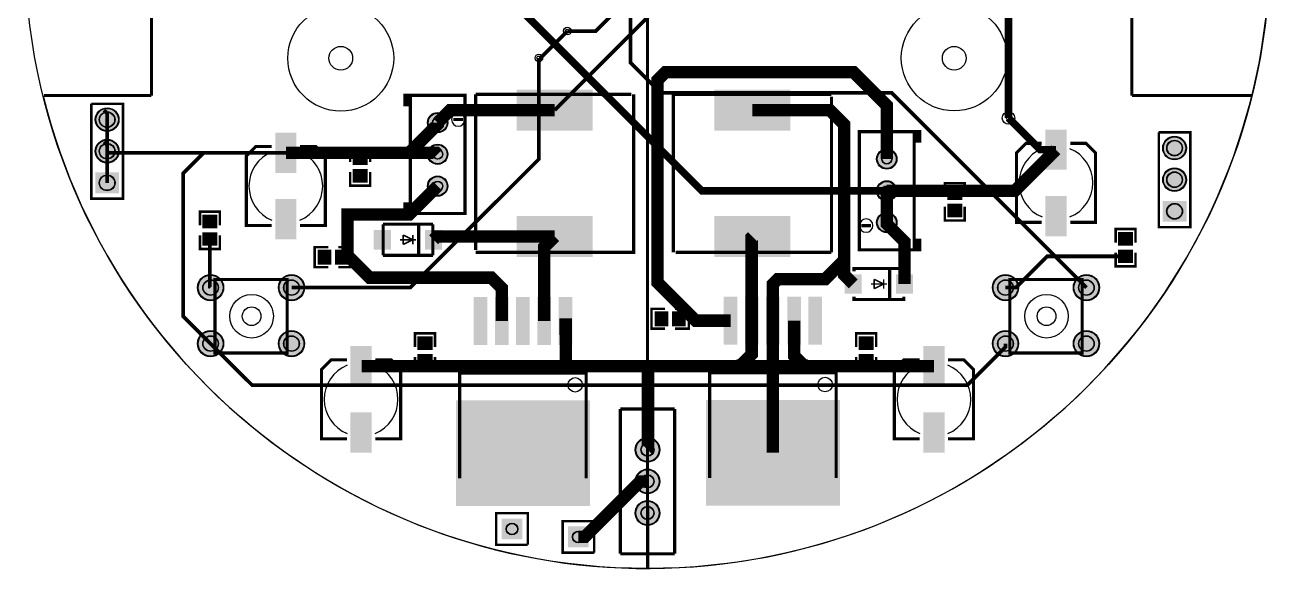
# Model space of a CAD drawing. Header units: millimetres. Extents: x 0 to 100, y 0 to 100.
# Drawn here: x 0 to 100, y -0.1 to 43.7 of the extents above; entities that cross this region are included whole.
import ezdxf

# ---------------------------------------------------------------- set-up
doc = ezdxf.new("R2010")
doc.units = ezdxf.units.MM
for name, color, linetype, true_color in [('BoardOutLine', 7, 'Continuous', 0xff00ff), ('BottomLayer', 7, 'Continuous', 0x0000ff), ('BottomSolderMaskLayer', 7, 'Continuous', 0xaa00ff), ('Document', 7, 'Continuous', 0xffffff), ('Hole', 7, 'Continuous', 0x222222), ('Multi-Layer', 7, 'Continuous', 0xc0c0c0), ('TopLayer', 7, 'Continuous', 0xff0000), ('TopPasteMaskLayer', 7, 'Continuous', 0x808080), ('TopSilkLayer', 7, 'Continuous', 0xffcc00), ('TopSolderMaskLayer', 7, 'Continuous', 0x800080)]:
    doc.layers.add(name, color=color, linetype=linetype, true_color=true_color)

msp = doc.modelspace()

# ---------------------------------------------------------------- hatches: boundary and pattern name
at = {"layer": 'BottomSolderMaskLayer'}
for points in [[(5.653201799999929, 36.0680000000001, 1), (7.554798199999928, 36.0680000000001, 1)], [(32.334200000000045, 35.824160000000006, 1), (33.95980000000005, 35.824160000000006, 1)], [(5.653201799999929, 33.52800000000002, 1), (7.554798199999928, 33.52800000000002, 1)], [(32.334200000000045, 33.28416000000004, 1), (33.95980000000005, 33.28416000000004, 1)], [(91.37820180000007, 33.78200000000004, 1), (93.27979820000006, 33.78200000000004, 1)], [(68.40220000000004, 32.902906000000144, 1), (70.02780000000003, 32.902906000000144, 1)], [(91.37820180000007, 31.242000000000075, 1), (93.27979820000006, 31.242000000000075, 1)], [(5.64593739999998, 30.156155555555642), (5.64593739999998, 31.81984444444447), (7.5620625999998765, 31.81984444444447), (7.5620625999998765, 30.156155555555642)], [(32.334200000000045, 30.724094000000036, 1), (33.95980000000005, 30.724094000000036, 1)], [(68.40220000000004, 30.342840000000024, 1), (70.02780000000003, 30.342840000000024, 1)], [(91.37093739999989, 27.870155555555584), (91.37093739999989, 29.533844444444412), (93.28706260000024, 29.533844444444412), (93.28706260000024, 27.870155555555584)], [(68.40220000000004, 27.80284000000006, 1), (70.02780000000003, 27.80284000000006, 1)], [(13.860271999999995, 22.569932000000108, 1), (15.961867999999996, 22.569932000000108, 1)], [(20.360131999999894, 22.569932000000108, 1), (22.461727999999894, 22.569932000000108, 1)], [(77.6991079999999, 22.569932000000108, 1), (79.8007039999999, 22.569932000000108, 1)], [(84.19896800000002, 22.569932000000108, 1), (86.30056400000002, 22.569932000000108, 1)], [(13.860271999999995, 18.070067999999992, 1), (15.961867999999996, 18.070067999999992, 1)], [(20.360131999999894, 18.070067999999992, 1), (22.461727999999894, 18.070067999999992, 1)], [(77.6991079999999, 18.070067999999992, 1), (79.8007039999999, 18.070067999999992, 1)], [(84.19896800000002, 18.070067999999992, 1), (86.30056400000002, 18.070067999999992, 1)], [(49.00955399999995, 9.539986000000113, 1), (50.99075399999995, 9.539986000000113, 1)], [(49.00955399999995, 6.999986000000149, 1), (50.99075399999995, 6.999986000000149, 1)], [(49.00955399999995, 4.459986000000072, 1), (50.99075399999995, 4.459986000000072, 1)], [(39.954200000000014, 4.0131999999999834), (39.954200000000014, 2.336800000000153), (38.27779999999996, 2.336800000000153), (38.27779999999996, 4.0131999999999834)], [(45.288200000000074, 3.3781999999999925), (45.288200000000074, 1.701800000000162), (43.61180000000002, 1.701800000000162), (43.61180000000002, 3.3781999999999925)]]:
    msp.add_hatch(color=256, dxfattribs=at).paths.add_polyline_path(points)
at = {"layer": 'Multi-Layer'}
for points in [[(5.704001799999928, 36.0680000000001, 1), (7.503998199999928, 36.0680000000001, 1)], [(32.38500000000005, 35.824160000000006, 1), (33.90900000000005, 35.824160000000006, 1)], [(5.704001799999928, 33.52800000000002, 1), (7.503998199999928, 33.52800000000002, 1)], [(32.38500000000005, 33.28416000000004, 1), (33.90900000000005, 33.28416000000004, 1)], [(91.42900180000007, 33.78200000000004, 1), (93.22899820000006, 33.78200000000004, 1)], [(68.45300000000003, 32.902906000000144, 1), (69.97700000000003, 32.902906000000144, 1)], [(91.42900180000007, 31.242000000000075, 1), (93.22899820000006, 31.242000000000075, 1)], [(5.704001800000128, 30.200600000000122), (5.704001800000128, 31.77539999999999), (7.503998199999955, 31.77539999999999), (7.503998199999955, 30.200600000000122)], [(32.38500000000005, 30.724094000000036, 1), (33.90900000000005, 30.724094000000036, 1)], [(68.45300000000003, 30.342840000000024, 1), (69.97700000000003, 30.342840000000024, 1)], [(91.42900179999981, 27.914600000000064), (91.42900179999981, 29.489400000000046), (93.22899820000009, 29.489400000000046), (93.22899820000009, 27.914600000000064)], [(68.45300000000003, 27.80284000000006, 1), (69.97700000000003, 27.80284000000006, 1)], [(13.911071999999995, 22.569932000000108, 1), (15.911067999999995, 22.569932000000108, 1)], [(20.410931999999892, 22.569932000000108, 1), (22.410927999999895, 22.569932000000108, 1)], [(77.74990799999989, 22.569932000000108, 1), (79.7499039999999, 22.569932000000108, 1)], [(84.24976800000002, 22.569932000000108, 1), (86.24976400000003, 22.569932000000108, 1)], [(13.911071999999995, 18.070067999999992, 1), (15.911067999999995, 18.070067999999992, 1)], [(20.410931999999892, 18.070067999999992, 1), (22.410927999999895, 18.070067999999992, 1)], [(77.74990799999989, 18.070067999999992, 1), (79.7499039999999, 18.070067999999992, 1)], [(84.24976800000002, 18.070067999999992, 1), (86.24976400000003, 18.070067999999992, 1)], [(49.060353999999954, 9.539986000000113, 1), (50.93995399999995, 9.539986000000113, 1)], [(49.060353999999954, 6.999986000000149, 1), (50.93995399999995, 6.999986000000149, 1)], [(49.060353999999954, 4.459986000000072, 1), (50.93995399999995, 4.459986000000072, 1)], [(39.90340000000003, 3.9624000000000024), (39.90340000000003, 2.3876000000000204), (38.32859999999994, 2.3876000000000204), (38.32859999999994, 3.9624000000000024)], [(45.23740000000009, 3.3274000000000115), (45.23740000000009, 1.7526000000000295), (43.66259999999977, 1.7526000000000295), (43.66259999999977, 3.3274000000000115)]]:
    msp.add_hatch(color=256, dxfattribs=at).paths.add_polyline_path(points)
at = {"layer": 'TopLayer'}
for points in [[(45.544993999999974, 35.230003200000056), (39.545005999999944, 35.230003200000056), (39.545005999999944, 38.429996800000026), (45.544993999999974, 38.429996800000026)], [(55.420005999999944, 38.429996800000026), (61.419993999999974, 38.429996800000026), (61.419993999999974, 35.230003200000056), (55.420005999999944, 35.230003200000056)], [(81.97850000000005, 32.131000000000085), (81.97850000000005, 35.17900000000009), (83.6294999999999, 35.17900000000009), (83.6294999999999, 32.131000000000085)], [(20.129499999999894, 31.877000000000066), (20.129499999999894, 34.92500000000007), (21.78049999999996, 34.92500000000007), (21.78049999999996, 31.877000000000066)], [(27.473986199999786, 33.45809919999999), (27.473986199999786, 32.4581012000001), (26.37398840000003, 32.4581012000001), (26.37398840000003, 33.45809919999999)], [(27.473986199999786, 32.058102000000076), (27.473986199999786, 31.058103999999958), (26.37398840000003, 31.058103999999958), (26.37398840000003, 32.058102000000076)], [(75.22598619999997, 30.66409920000001), (75.22598619999997, 29.66410120000012), (74.12598839999998, 29.66410120000012), (74.12598839999998, 30.66409920000001)], [(20.129499999999894, 26.543000000000006), (20.129499999999894, 29.591000000000008), (21.78049999999996, 29.591000000000008), (21.78049999999996, 26.543000000000006)], [(75.22598619999997, 29.264102000000094), (75.22598619999997, 28.264103999999975), (74.12598839999998, 28.264103999999975), (74.12598839999998, 29.264102000000094)], [(81.97850000000005, 26.797000000000025), (81.97850000000005, 29.845000000000027), (83.6294999999999, 29.845000000000027), (83.6294999999999, 26.797000000000025)], [(15.408986199999958, 28.378099200000065), (15.408986199999958, 27.37810120000006), (14.308988399999976, 27.37810120000006), (14.308988399999976, 28.378099200000065)], [(45.544993999999974, 25.070003200000087), (39.545005999999944, 25.070003200000087), (39.545005999999944, 28.269996800000058), (45.544993999999974, 28.269996800000058)], [(55.420005999999944, 28.269996800000058), (61.419993999999974, 28.269996800000058), (61.419993999999974, 25.070003200000087), (55.420005999999944, 25.070003200000087)], [(28.066999999999894, 27.15133000000003), (29.336999999999875, 27.15133000000003), (29.336999999999875, 25.680670000000077), (28.066999999999894, 25.680670000000077)], [(32.18179999999995, 27.15133000000003), (33.451799999999935, 27.15133000000003), (33.451799999999935, 25.680670000000077), (32.18179999999995, 25.680670000000077)], [(15.408986199999958, 26.97810200000015), (15.408986199999958, 25.97810400000003), (14.308988399999976, 25.97810400000003), (14.308988399999976, 26.97810200000015)], [(88.94198619999986, 26.981099200000017), (88.94198619999986, 25.981101200000012), (87.8419884000001, 25.981101200000012), (87.8419884000001, 26.981099200000017)], [(23.56490079999992, 25.56898620000004), (24.564898799999924, 25.56898620000004), (24.564898799999924, 24.468988400000057), (23.56490079999992, 24.468988400000057)], [(24.964898000000062, 25.56898620000004), (25.964896000000067, 25.56898620000004), (25.964896000000067, 24.468988400000057), (24.964898000000062, 24.468988400000057)], [(88.94198619999986, 25.5811020000001), (88.94198619999986, 24.581103999999982), (87.8419884000001, 24.581103999999982), (87.8419884000001, 25.5811020000001)], [(65.8875999999999, 23.59532999999999), (67.15759999999989, 23.59532999999999), (67.15759999999989, 22.124670000000037), (65.8875999999999, 22.124670000000037)], [(70.00239999999997, 23.59532999999999), (71.27240000000018, 23.59532999999999), (71.27240000000018, 22.124670000000037), (70.00239999999997, 22.124670000000037)], [(37.131066199999964, 21.63826000000006), (37.131066199999964, 18.13814000000002), (36.06172619999995, 18.13814000000002), (36.06172619999995, 21.63826000000006)], [(38.83286620000001, 21.63826000000006), (38.83286620000001, 18.13814000000002), (37.7635262, 18.13814000000002), (37.7635262, 21.63826000000006)], [(40.53466619999983, 21.63826000000006), (40.53466619999983, 18.13814000000002), (39.46532619999982, 18.13814000000002), (39.46532619999982, 21.63826000000006)], [(42.23646619999988, 21.63826000000006), (42.23646619999988, 18.13814000000002), (41.1671262000001, 18.13814000000002), (41.1671262000001, 21.63826000000006)], [(43.93826620000016, 21.63826000000006), (43.93826620000016, 18.13814000000002), (42.868926200000146, 18.13814000000002), (42.868926200000146, 21.63826000000006)], [(57.202069999999935, 21.66366000000005), (57.202069999999935, 18.163540000000125), (56.132729999999924, 18.163540000000125), (56.132729999999924, 21.66366000000005)], [(58.90386999999998, 21.66366000000005), (58.90386999999998, 18.163540000000125), (57.83452999999997, 18.163540000000125), (57.83452999999997, 21.66366000000005)], [(60.605669999999805, 21.66366000000005), (60.605669999999805, 18.163540000000125), (59.53633000000002, 18.163540000000125), (59.53633000000002, 21.66366000000005)], [(62.30747000000008, 21.66366000000005), (62.30747000000008, 18.163540000000125), (61.23813000000007, 18.163540000000125), (61.23813000000007, 21.66366000000005)], [(64.0092699999999, 21.66366000000005), (64.0092699999999, 18.163540000000125), (62.93992999999989, 18.163540000000125), (62.93992999999989, 21.66366000000005)], [(50.61590080000008, 20.615986200000066), (51.615898799999854, 20.615986200000066), (51.615898799999854, 19.515988400000083), (50.61590080000008, 19.515988400000083)], [(52.01589799999999, 20.615986200000066), (53.015896, 20.615986200000066), (53.015896, 19.515988400000083), (52.01589799999999, 19.515988400000083)], [(31.58101380000005, 17.598897999999963), (31.58101380000005, 18.59889600000008), (32.68101160000003, 18.59889600000008), (32.68101160000003, 17.598897999999963)], [(68.11398619999989, 18.59909920000007), (68.11398619999989, 17.599101200000064), (67.0139883999999, 17.599101200000064), (67.0139883999999, 18.59909920000007)], [(26.174496800000156, 14.732000000000085), (26.174496800000156, 17.780000000000086), (27.825496799999996, 17.780000000000086), (27.825496799999996, 14.732000000000085)], [(31.58101380000005, 16.198900800000047), (31.58101380000005, 17.198898800000052), (32.68101160000003, 17.198898800000052), (32.68101160000003, 16.198900800000047)], [(68.11398619999989, 17.199102000000153), (68.11398619999989, 16.199104000000034), (67.0139883999999, 16.199104000000034), (67.0139883999999, 17.199102000000153)], [(72.17450640000004, 14.732000000000085), (72.17450640000004, 17.780000000000086), (73.82550640000011, 17.780000000000086), (73.82550640000011, 14.732000000000085)], [(45.32993219999992, 5.081015999999977), (34.670060199999966, 5.081015999999977), (34.670060199999966, 13.460984000000053), (45.32993219999992, 13.460984000000053)], [(65.40093600000012, 5.106415999999967), (54.74106399999994, 5.106415999999967), (54.74106399999994, 13.486384000000044), (65.40093600000012, 13.486384000000044)], [(26.174496800000156, 9.398000000000025), (26.174496800000156, 12.446000000000026), (27.825496799999996, 12.446000000000026), (27.825496799999996, 9.398000000000025)], [(72.17450640000004, 9.398000000000025), (72.17450640000004, 12.446000000000026), (73.82550640000011, 12.446000000000026), (73.82550640000011, 9.398000000000025)]]:
    msp.add_hatch(color=256, dxfattribs=at).paths.add_polyline_path(points)
at = {"layer": 'TopPasteMaskLayer'}
for points in [[(45.544993999999974, 35.230003200000056), (39.545005999999944, 35.230003200000056), (39.545005999999944, 38.429996800000026), (45.544993999999974, 38.429996800000026)], [(55.420005999999944, 38.429996800000026), (61.419993999999974, 38.429996800000026), (61.419993999999974, 35.230003200000056), (55.420005999999944, 35.230003200000056)], [(81.97850000000005, 32.131000000000085), (81.97850000000005, 35.17900000000009), (83.6294999999999, 35.17900000000009), (83.6294999999999, 32.131000000000085)], [(20.129499999999894, 31.877000000000066), (20.129499999999894, 34.92500000000007), (21.78049999999996, 34.92500000000007), (21.78049999999996, 31.877000000000066)], [(27.473986199999786, 33.45809919999999), (27.473986199999786, 32.4581012000001), (26.37398840000003, 32.4581012000001), (26.37398840000003, 33.45809919999999)], [(27.473986199999786, 32.058102000000076), (27.473986199999786, 31.058103999999958), (26.37398840000003, 31.058103999999958), (26.37398840000003, 32.058102000000076)], [(75.22598619999997, 30.66409920000001), (75.22598619999997, 29.66410120000012), (74.12598839999998, 29.66410120000012), (74.12598839999998, 30.66409920000001)], [(20.129499999999894, 26.543000000000006), (20.129499999999894, 29.591000000000008), (21.78049999999996, 29.591000000000008), (21.78049999999996, 26.543000000000006)], [(75.22598619999997, 29.264102000000094), (75.22598619999997, 28.264103999999975), (74.12598839999998, 28.264103999999975), (74.12598839999998, 29.264102000000094)], [(81.97850000000005, 26.797000000000025), (81.97850000000005, 29.845000000000027), (83.6294999999999, 29.845000000000027), (83.6294999999999, 26.797000000000025)], [(15.408986199999958, 28.378099200000065), (15.408986199999958, 27.37810120000006), (14.308988399999976, 27.37810120000006), (14.308988399999976, 28.378099200000065)], [(45.544993999999974, 25.070003200000087), (39.545005999999944, 25.070003200000087), (39.545005999999944, 28.269996800000058), (45.544993999999974, 28.269996800000058)], [(55.420005999999944, 28.269996800000058), (61.419993999999974, 28.269996800000058), (61.419993999999974, 25.070003200000087), (55.420005999999944, 25.070003200000087)], [(28.066999999999894, 27.15133000000003), (29.336999999999875, 27.15133000000003), (29.336999999999875, 25.680670000000077), (28.066999999999894, 25.680670000000077)], [(32.18179999999995, 27.15133000000003), (33.451799999999935, 27.15133000000003), (33.451799999999935, 25.680670000000077), (32.18179999999995, 25.680670000000077)], [(15.408986199999958, 26.97810200000015), (15.408986199999958, 25.97810400000003), (14.308988399999976, 25.97810400000003), (14.308988399999976, 26.97810200000015)], [(88.94198619999986, 26.981099200000017), (88.94198619999986, 25.981101200000012), (87.8419884000001, 25.981101200000012), (87.8419884000001, 26.981099200000017)], [(23.56490079999992, 25.56898620000004), (24.564898799999924, 25.56898620000004), (24.564898799999924, 24.468988400000057), (23.56490079999992, 24.468988400000057)], [(24.964898000000062, 25.56898620000004), (25.964896000000067, 25.56898620000004), (25.964896000000067, 24.468988400000057), (24.964898000000062, 24.468988400000057)], [(88.94198619999986, 25.5811020000001), (88.94198619999986, 24.581103999999982), (87.8419884000001, 24.581103999999982), (87.8419884000001, 25.5811020000001)], [(65.8875999999999, 23.59532999999999), (67.15759999999989, 23.59532999999999), (67.15759999999989, 22.124670000000037), (65.8875999999999, 22.124670000000037)], [(70.00239999999997, 23.59532999999999), (71.27240000000018, 23.59532999999999), (71.27240000000018, 22.124670000000037), (70.00239999999997, 22.124670000000037)], [(37.131066199999964, 21.63826000000006), (37.131066199999964, 18.13814000000002), (36.06172619999995, 18.13814000000002), (36.06172619999995, 21.63826000000006)], [(38.83286620000001, 21.63826000000006), (38.83286620000001, 18.13814000000002), (37.7635262, 18.13814000000002), (37.7635262, 21.63826000000006)], [(40.53466619999983, 21.63826000000006), (40.53466619999983, 18.13814000000002), (39.46532619999982, 18.13814000000002), (39.46532619999982, 21.63826000000006)], [(42.23646619999988, 21.63826000000006), (42.23646619999988, 18.13814000000002), (41.1671262000001, 18.13814000000002), (41.1671262000001, 21.63826000000006)], [(43.93826620000016, 21.63826000000006), (43.93826620000016, 18.13814000000002), (42.868926200000146, 18.13814000000002), (42.868926200000146, 21.63826000000006)], [(57.202069999999935, 21.66366000000005), (57.202069999999935, 18.163540000000125), (56.132729999999924, 18.163540000000125), (56.132729999999924, 21.66366000000005)], [(58.90386999999998, 21.66366000000005), (58.90386999999998, 18.163540000000125), (57.83452999999997, 18.163540000000125), (57.83452999999997, 21.66366000000005)], [(60.605669999999805, 21.66366000000005), (60.605669999999805, 18.163540000000125), (59.53633000000002, 18.163540000000125), (59.53633000000002, 21.66366000000005)], [(62.30747000000008, 21.66366000000005), (62.30747000000008, 18.163540000000125), (61.23813000000007, 18.163540000000125), (61.23813000000007, 21.66366000000005)], [(64.0092699999999, 21.66366000000005), (64.0092699999999, 18.163540000000125), (62.93992999999989, 18.163540000000125), (62.93992999999989, 21.66366000000005)], [(50.61590080000008, 20.615986200000066), (51.615898799999854, 20.615986200000066), (51.615898799999854, 19.515988400000083), (50.61590080000008, 19.515988400000083)], [(52.01589799999999, 20.615986200000066), (53.015896, 20.615986200000066), (53.015896, 19.515988400000083), (52.01589799999999, 19.515988400000083)], [(31.58101380000005, 17.598897999999963), (31.58101380000005, 18.59889600000008), (32.68101160000003, 18.59889600000008), (32.68101160000003, 17.598897999999963)], [(68.11398619999989, 18.59909920000007), (68.11398619999989, 17.599101200000064), (67.0139883999999, 17.599101200000064), (67.0139883999999, 18.59909920000007)], [(26.174496800000156, 14.732000000000085), (26.174496800000156, 17.780000000000086), (27.825496799999996, 17.780000000000086), (27.825496799999996, 14.732000000000085)], [(31.58101380000005, 16.198900800000047), (31.58101380000005, 17.198898800000052), (32.68101160000003, 17.198898800000052), (32.68101160000003, 16.198900800000047)], [(68.11398619999989, 17.199102000000153), (68.11398619999989, 16.199104000000034), (67.0139883999999, 16.199104000000034), (67.0139883999999, 17.199102000000153)], [(72.17450640000004, 14.732000000000085), (72.17450640000004, 17.780000000000086), (73.82550640000011, 17.780000000000086), (73.82550640000011, 14.732000000000085)], [(45.32993219999992, 5.081015999999977), (34.670060199999966, 5.081015999999977), (34.670060199999966, 13.460984000000053), (45.32993219999992, 13.460984000000053)], [(65.40093600000012, 5.106415999999967), (54.74106399999994, 5.106415999999967), (54.74106399999994, 13.486384000000044), (65.40093600000012, 13.486384000000044)], [(26.174496800000156, 9.398000000000025), (26.174496800000156, 12.446000000000026), (27.825496799999996, 12.446000000000026), (27.825496799999996, 9.398000000000025)], [(72.17450640000004, 9.398000000000025), (72.17450640000004, 12.446000000000026), (73.82550640000011, 12.446000000000026), (73.82550640000011, 9.398000000000025)]]:
    msp.add_hatch(color=256, dxfattribs=at).paths.add_polyline_path(points)
at = {"layer": 'TopSolderMaskLayer'}
for points in [[(45.595793999999955, 35.179203200000075), (39.49420600000019, 35.179203200000075), (39.49420600000019, 38.48079680000001), (45.595793999999955, 38.48079680000001)], [(55.36920600000019, 38.48079680000001), (61.470793999999955, 38.48079680000001), (61.470793999999955, 35.179203200000075), (55.36920600000019, 35.179203200000075)], [(5.653201799999929, 36.0680000000001, 1), (7.554798199999928, 36.0680000000001, 1)], [(32.334200000000045, 35.824160000000006, 1), (33.95980000000005, 35.824160000000006, 1)], [(20.10198333333335, 31.78321538461546), (20.10198333333335, 35.018784615384675), (21.80801666666673, 35.018784615384675), (21.80801666666673, 31.78321538461546)], [(81.95098333333328, 32.037215384615365), (81.95098333333328, 35.272784615384694), (83.65701666666666, 35.272784615384694), (83.65701666666666, 32.037215384615365)], [(5.653201799999929, 33.52800000000002, 1), (7.554798199999928, 33.52800000000002, 1)], [(32.334200000000045, 33.28416000000004, 1), (33.95980000000005, 33.28416000000004, 1)], [(91.37820180000007, 33.78200000000004, 1), (93.27979820000006, 33.78200000000004, 1)], [(27.529864909677258, 33.504288056305086), (27.529864909677258, 32.41192641994144), (26.3181071096775, 32.41192641994144), (26.3181071096775, 33.504288056305086)], [(68.40220000000004, 32.902906000000144, 1), (70.02780000000003, 32.902906000000144, 1)], [(27.529864909677258, 32.1042955483872), (27.529864909677258, 31.011933912023437), (26.3181071096775, 31.011933912023437), (26.3181071096775, 32.1042955483872)], [(91.37820180000007, 31.242000000000075, 1), (93.27979820000006, 31.242000000000075, 1)], [(5.64593739999998, 30.156155555555642), (5.64593739999998, 31.81984444444447), (7.5620625999998765, 31.81984444444447), (7.5620625999998765, 30.156155555555642)], [(32.334200000000045, 30.724094000000036, 1), (33.95980000000005, 30.724094000000036, 1)], [(68.40220000000004, 30.342840000000024, 1), (70.02780000000003, 30.342840000000024, 1)], [(75.28186490967721, 30.710288056305103), (75.28186490967721, 29.617926419941455), (74.07010710967745, 29.617926419941455), (74.07010710967745, 30.710288056305103)], [(20.10198333333335, 26.4492153846154), (20.10198333333335, 29.68478461538473), (21.80801666666673, 29.68478461538473), (21.80801666666673, 26.4492153846154)], [(75.28186490967721, 29.310295548387217), (75.28186490967721, 28.217933912023454), (74.07010710967745, 28.217933912023454), (74.07010710967745, 29.310295548387217)], [(81.95098333333328, 26.70321538461542), (81.95098333333328, 29.938784615384634), (83.65701666666666, 29.938784615384634), (83.65701666666666, 26.70321538461542)], [(91.37093739999989, 27.870155555555584), (91.37093739999989, 29.533844444444412), (93.28706260000024, 29.533844444444412), (93.28706260000024, 27.870155555555584)], [(15.46486490967743, 28.424288056305045), (15.46486490967743, 27.331926419941396), (14.253107109677444, 27.331926419941396), (14.253107109677444, 28.424288056305045)], [(45.595793999999955, 25.019203200000106), (39.49420600000019, 25.019203200000106), (39.49420600000019, 28.32079680000004), (45.595793999999955, 28.32079680000004)], [(55.36920600000019, 28.32079680000004), (61.470793999999955, 28.32079680000004), (61.470793999999955, 25.019203200000106), (55.36920600000019, 25.019203200000106)], [(68.40220000000004, 27.80284000000006, 1), (70.02780000000003, 27.80284000000006, 1)], [(15.46486490967743, 27.024295548387272), (15.46486490967743, 25.93193391202351), (14.253107109677444, 25.93193391202351), (14.253107109677444, 27.024295548387272)], [(28.016199999999913, 27.20213000000001), (29.387799999999856, 27.20213000000001), (29.387799999999856, 25.629870000000096), (28.016199999999913, 25.629870000000096)], [(32.13099999999997, 27.20213000000001), (33.502599999999916, 27.20213000000001), (33.502599999999916, 25.629870000000096), (32.13099999999997, 25.629870000000096)], [(88.9978649096771, 27.02728805630511), (88.9978649096771, 25.934926419941462), (87.78610710967735, 25.934926419941462), (87.78610710967735, 27.02728805630511)], [(23.514093058064304, 25.61978502697957), (24.6156910580645, 25.61978502697957), (24.6156910580645, 24.418187226979512), (23.514093058064304, 24.418187226979512)], [(24.9140850967741, 25.61978502697957), (26.015683096774296, 25.61978502697957), (26.015683096774296, 24.418187226979512), (24.9140850967741, 24.418187226979512)], [(88.9978649096771, 25.627295548387224), (88.9978649096771, 24.53493391202346), (87.78610710967735, 24.53493391202346), (87.78610710967735, 25.627295548387224)], [(13.860271999999995, 22.569932000000108, 1), (15.961867999999996, 22.569932000000108, 1)], [(20.360131999999894, 22.569932000000108, 1), (22.461727999999894, 22.569932000000108, 1)], [(65.83679999999993, 23.64612999999997), (67.20839999999987, 23.64612999999997), (67.20839999999987, 22.073870000000056), (65.83679999999993, 22.073870000000056)], [(69.95160000000021, 23.64612999999997), (71.32319999999993, 23.64612999999997), (71.32319999999993, 22.073870000000056), (69.95160000000021, 22.073870000000056)], [(77.6991079999999, 22.569932000000108, 1), (79.8007039999999, 22.569932000000108, 1)], [(84.19896800000002, 22.569932000000108, 1), (86.30056400000002, 22.569932000000108, 1)], [(37.14658971259166, 21.804536484560685), (37.14658971259166, 17.971863515439395), (36.046207111532, 17.971863515439395), (36.046207111532, 21.804536484560685)], [(38.84838971259171, 21.804536484560685), (38.84838971259171, 17.971863515439395), (37.74800711153182, 17.971863515439395), (37.74800711153182, 21.804536484560685)], [(40.55018971259153, 21.804536484560685), (40.55018971259153, 17.971863515439395), (39.44980711153187, 17.971863515439395), (39.44980711153187, 21.804536484560685)], [(42.25198971259158, 21.804536484560685), (42.25198971259158, 17.971863515439395), (41.151607111531916, 17.971863515439395), (41.151607111531916, 21.804536484560685)], [(43.95378971259163, 21.804536484560685), (43.95378971259163, 17.971863515439395), (42.853407111531965, 17.971863515439395), (42.853407111531965, 21.804536484560685)], [(57.21759130052976, 21.829936484560676), (57.21759130052976, 17.9972635154395), (56.1172086994701, 17.9972635154395), (56.1172086994701, 21.829936484560676)], [(58.91939130052981, 21.829936484560676), (58.91939130052981, 17.9972635154395), (57.819008699470146, 17.9972635154395), (57.819008699470146, 21.829936484560676)], [(60.62119130052963, 21.829936484560676), (60.62119130052963, 17.9972635154395), (59.520808699470194, 17.9972635154395), (59.520808699470194, 21.829936484560676)], [(62.32299130052991, 21.829936484560676), (62.32299130052991, 17.9972635154395), (61.22260869947024, 17.9972635154395), (61.22260869947024, 21.829936484560676)], [(64.02479130052996, 21.829936484560676), (64.02479130052996, 17.9972635154395), (62.924408699470064, 17.9972635154395), (62.924408699470064, 21.829936484560676)], [(50.56509305806446, 20.666785026979596), (51.66669105806443, 20.666785026979596), (51.66669105806443, 19.465187226979538), (50.56509305806446, 19.465187226979538)], [(51.96508509677403, 20.666785026979596), (53.06668309677423, 20.666785026979596), (53.06668309677423, 19.465187226979538), (51.96508509677403, 19.465187226979538)], [(13.860271999999995, 18.070067999999992, 1), (15.961867999999996, 18.070067999999992, 1)], [(20.360131999999894, 18.070067999999992, 1), (22.461727999999894, 18.070067999999992, 1)], [(77.6991079999999, 18.070067999999992, 1), (79.8007039999999, 18.070067999999992, 1)], [(84.19896800000002, 18.070067999999992, 1), (86.30056400000002, 18.070067999999992, 1)], [(31.525135090322806, 17.552727912023443), (31.525135090322806, 18.645089548387205), (32.736892890322565, 18.645089548387205), (32.736892890322565, 17.552727912023443)], [(68.16986490967713, 18.64528805630505), (68.16986490967713, 17.5529264199414), (66.95810710967737, 17.5529264199414), (66.95810710967737, 18.64528805630505)], [(26.146981826666774, 14.638215384615364), (26.146981826666774, 17.873784615384693), (27.853015159999927, 17.873784615384693), (27.853015159999927, 14.638215384615364)], [(31.525135090322806, 16.152711943695067), (31.525135090322806, 17.245073580058715), (32.736892890322565, 17.245073580058715), (32.736892890322565, 16.152711943695067)], [(68.16986490967713, 17.245295548387276), (68.16986490967713, 16.152933912023514), (66.95810710967737, 16.152933912023514), (66.95810710967737, 17.245295548387276)], [(72.14698634666672, 14.638215384615364), (72.14698634666672, 17.873784615384693), (73.8530196800001, 17.873784615384693), (73.8530196800001, 14.638215384615364)], [(45.380732442086924, 5.030216153976312), (34.61926141043443, 5.030216153976312), (34.61926141043443, 13.511783846023832), (45.380732442086924, 13.511783846023832)], [(65.45173551582627, 5.055616153976189), (54.69026448417378, 5.055616153976189), (54.69026448417378, 13.537183846023822), (65.45173551582627, 13.537183846023822)], [(26.146981826666774, 9.304215384615418), (26.146981826666774, 12.539784615384633), (27.853015159999927, 12.539784615384633), (27.853015159999927, 9.304215384615418)], [(72.14698634666672, 9.304215384615418), (72.14698634666672, 12.539784615384633), (73.8530196800001, 12.539784615384633), (73.8530196800001, 9.304215384615418)], [(49.00955399999995, 9.539986000000113, 1), (50.99075399999995, 9.539986000000113, 1)], [(49.00955399999995, 6.999986000000149, 1), (50.99075399999995, 6.999986000000149, 1)], [(49.00955399999995, 4.459986000000072, 1), (50.99075399999995, 4.459986000000072, 1)], [(39.954200000000014, 4.0131999999999834), (39.954200000000014, 2.336800000000153), (38.27779999999996, 2.336800000000153), (38.27779999999996, 4.0131999999999834)], [(45.288200000000074, 3.3781999999999925), (45.288200000000074, 1.701800000000162), (43.61180000000002, 1.701800000000162), (43.61180000000002, 3.3781999999999925)]]:
    msp.add_hatch(color=256, dxfattribs=at).paths.add_polyline_path(points)

# ---------------------------------------------------------------- linework, layer by layer
at = {"layer": 'BoardOutLine', "const_width": 0.254}
for points in [[(10.159999999999968, 38.00094000000013), (10.159999999999968, 61.998860000000036)], [(88.89999999999998, 38.00094000000013), (88.89999999999998, 61.998860000000036)], [(10.159999999999968, 37.99997480000013), (1.524000000000001, 38.000000200000045)], [(88.89999999999998, 37.99997480000013), (98.55200000000002, 38.000000200000045)]]:
    msp.add_lwpolyline(points, dxfattribs=at)
at = {"layer": 'BoardOutLine'}
msp.add_arc((49.99728875048106, 50.00223653392766), 49.9961662, 193.90418021282937, 166.1156997810899, dxfattribs=at)
at = {"layer": 'BottomLayer'}
for points, const_width in [([(47.624999999999886, 75.05700000000002), (47.624999999999886, 44.958000000000084), (45.846999999999866, 43.180000000000064), (43.561000000000035, 43.180000000000064)], 0.2999994), ([(69.21500000000003, 30.342840000000024), (54.366210799999976, 30.342840000000024), (29.959350799999925, 54.749700000000075), (29.959350799999925, 60.84570000000008), (28.701999999999884, 62.103000000000065), (14.096999999999866, 62.103000000000065), (10.159999999999968, 66.04000000000008)], 0.5999988), ([(78.99400000000003, 36.19500000000005), (78.99400000000003, 60.70600000000002)], 0.5999988), ([(48.64099999999996, 58.547000000000025), (48.64099999999996, 40.6400000000001), (51.053999999999974, 38.22700000000009), (69.59345999999994, 38.22700000000009), (85.25002000000006, 22.570440000000076)], 0.2999994), ([(41.27499999999998, 41.02100000000007), (41.27499999999998, 32.89300000000003), (30.951855799999862, 22.569855800000028), (21.41087919999984, 22.569855800000028)], 0.2999994), ([(14.909800000000018, 18.069560000000024), (18.24989999999991, 14.732000000000085), (75.6919999999999, 14.732000000000085), (78.75015999999994, 17.790160000000014), (78.75015999999994, 18.069560000000024)], 0.2999994), ([(57.40399999999988, 16.256000000000085), (62.61099999999999, 16.256000000000085)], 0.9999979999999999)]:
    msp.add_lwpolyline(points, dxfattribs=dict(at, const_width=const_width))
at = {"layer": 'BottomSolderMaskLayer'}
for centre, radius in [((6.603999999999928, 36.0680000000001), 0.9507981999999999), ((6.603999999999928, 36.0680000000001), 0.6338654666666667), ((33.14700000000005, 35.824160000000006), 0.8128), ((33.14700000000005, 35.824032999999986), 0.4064), ((6.603999999999928, 33.52800000000002), 0.9507981999999999), ((6.603999999999928, 33.52800000000002), 0.6338654666666667), ((33.14700000000005, 33.28416000000004), 0.8128), ((92.32900000000006, 33.78200000000004), 0.9507981999999999), ((92.32900000000006, 33.78200000000004), 0.6338654666666667), ((33.14700000000005, 33.28403300000002), 0.4064), ((69.21500000000003, 32.902906000000144), 0.8128), ((69.21500000000003, 32.90303300000005), 0.4064), ((92.32900000000006, 31.242000000000075), 0.9507981999999999), ((6.603999999999928, 30.988000000000056), 0.6387084000000001), ((33.14700000000005, 30.724094000000036), 0.8128), ((33.14700000000005, 30.72396700000013), 0.4064), ((69.21500000000003, 30.342840000000024), 0.8128), ((92.32900000000006, 31.242000000000075), 0.6338654666666667), ((69.21500000000003, 30.342967000000044), 0.4064), ((92.32900000000006, 28.701999999999998), 0.6387084000000001), ((69.21500000000003, 27.80284000000006), 0.8128), ((69.21500000000003, 27.80296700000008), 0.4064), ((14.911069999999995, 22.569932000000108), 1.050798), ((14.911069999999995, 22.569932000000108), 0.6304254193548386), ((21.410929999999894, 22.569932000000108), 1.050798), ((21.410929999999894, 22.569932000000108), 0.6304254193548386), ((78.7499059999999, 22.569932000000108), 1.050798), ((78.75005840000006, 22.569932000000108), 0.6304254193548386), ((85.24976600000002, 22.569932000000108), 1.050798), ((85.24991839999996, 22.569932000000108), 0.6304254193548386), ((14.911069999999995, 18.070067999999992), 1.050798), ((21.410929999999894, 18.070067999999992), 1.050798), ((78.7499059999999, 18.070067999999992), 1.050798), ((85.24976600000002, 18.070067999999992), 1.050798), ((14.911069999999995, 18.070067999999992), 0.6304254193548386), ((21.410929999999894, 18.070067999999992), 0.6304254193548386), ((78.75005840000006, 18.070067999999992), 0.6304254193548386), ((85.24991839999996, 18.070067999999992), 0.6304254193548386), ((50.00015399999995, 9.539986000000113), 0.9906), ((50.00000160000002, 9.540011400000026), 0.5354594594594594), ((50.00015399999995, 6.999986000000149), 0.9906), ((50.00000160000002, 7.000011400000062), 0.5354594594594594), ((50.00015399999995, 4.459986000000072), 0.9906), ((50.00000160000002, 4.460011399999985), 0.5354594594594594), ((39.11599999999987, 3.175000000000068), 0.4731774193548387), ((44.44999999999993, 2.5400000000000773), 0.4731774193548387)]:
    msp.add_circle(centre, radius, dxfattribs=at)
at = {"layer": 'Document', "const_width": 0.254}
msp.add_lwpolyline([(49.99990000000014, 49.999900000000025), (50.00752, 0)], dxfattribs=at)
at = {"layer": 'Document'}
for centre, radius in [((49.99990000000014, 49.999900000000025), 49.9999), ((25.3669799999999, 40.99991799999998), 4.249928), ((74.63307399999997, 41.02100000000007), 4.249928)]:
    msp.add_circle(centre, radius, dxfattribs=at)
at = {"layer": 'Hole'}
for centre in [(43.561000000000035, 43.180000000000064), (41.27499999999998, 41.02100000000007), (78.99400000000003, 36.19500000000005), (57.40399999999988, 16.256000000000085), (62.61099999999999, 16.256000000000085)]:
    msp.add_circle(centre, 0.1524, dxfattribs=at)
at = {"layer": 'Multi-Layer'}
for centre, radius in [((43.561000000000035, 43.180000000000064), 0.30500320000000003), ((25.3669799999999, 40.99991799999998), 0.9500108), ((41.27499999999998, 41.02100000000007), 0.30500320000000003), ((74.63307399999997, 40.99991799999998), 0.9500108), ((6.603999999999928, 36.0680000000001), 0.8999982), ((6.603999999999928, 36.0680000000001), 0.5999988), ((33.14700000000005, 35.824160000000006), 0.762), ((33.14700000000005, 35.824032999999986), 0.381), ((78.99400000000003, 36.19500000000005), 0.49999899999999997), ((6.603999999999928, 33.52800000000002), 0.8999982), ((6.603999999999928, 33.52800000000002), 0.5999988), ((33.14700000000005, 33.28416000000004), 0.762), ((92.32900000000006, 33.78200000000004), 0.8999982), ((92.32900000000006, 33.78200000000004), 0.5999988), ((33.14700000000005, 33.28403300000002), 0.381), ((69.21500000000003, 32.902906000000144), 0.762), ((69.21500000000003, 32.90303300000005), 0.381), ((92.32900000000006, 31.242000000000075), 0.8999982), ((6.603999999999928, 30.988000000000056), 0.5999988), ((33.14700000000005, 30.724094000000036), 0.762), ((33.14700000000005, 30.72396700000013), 0.381), ((69.21500000000003, 30.342840000000024), 0.762), ((92.32900000000006, 31.242000000000075), 0.5999988), ((69.21500000000003, 30.342967000000044), 0.381), ((92.32900000000006, 28.701999999999998), 0.5999988), ((69.21500000000003, 27.80284000000006), 0.762), ((69.21500000000003, 27.80296700000008), 0.381), ((14.911069999999995, 22.569932000000108), 0.9999979999999999), ((14.911069999999995, 22.569932000000108), 0.599948), ((21.410929999999894, 22.569932000000108), 0.9999979999999999), ((21.410929999999894, 22.569932000000108), 0.599948), ((78.7499059999999, 22.569932000000108), 0.9999979999999999), ((78.75005840000006, 22.569932000000108), 0.599948), ((85.24976600000002, 22.569932000000108), 0.9999979999999999), ((85.24991839999996, 22.569932000000108), 0.599948), ((14.911069999999995, 18.070067999999992), 0.9999979999999999), ((21.410929999999894, 18.070067999999992), 0.9999979999999999), ((78.7499059999999, 18.070067999999992), 0.9999979999999999), ((85.24976600000002, 18.070067999999992), 0.9999979999999999), ((14.911069999999995, 18.070067999999992), 0.599948), ((21.410929999999894, 18.070067999999992), 0.599948), ((78.75005840000006, 18.070067999999992), 0.599948), ((85.24991839999996, 18.070067999999992), 0.599948), ((57.40399999999988, 16.256000000000085), 0.5500116), ((62.61099999999999, 16.256000000000085), 0.5500116), ((50.00015399999995, 9.539986000000113), 0.9398000000000001), ((50.00000160000002, 9.540011400000026), 0.508), ((50.00015399999995, 6.999986000000149), 0.9398000000000001), ((50.00000160000002, 7.000011400000062), 0.508), ((50.00015399999995, 4.459986000000072), 0.9398000000000001), ((50.00000160000002, 4.460011399999985), 0.508), ((39.11599999999987, 3.175000000000068), 0.4445), ((44.44999999999993, 2.5400000000000773), 0.4445)]:
    msp.add_circle(centre, radius, dxfattribs=at)
at = {"layer": 'TopLayer'}
for points, const_width in [([(50.4951491999999, 57.023000000000025), (50.4951491999999, 44.78014919999998), (42.54499999999996, 36.83000000000004)], 0.2999994), ([(43.561000000000035, 43.180000000000064), (41.40199999999993, 41.02100000000007), (41.27499999999998, 41.02100000000007)], 0.2999994), ([(50.80000000000007, 34.67100000000005), (50.80000000000007, 39.24300000000005), (51.43500000000006, 39.87800000000004), (66.54799999999989, 39.87800000000004), (69.21500000000003, 37.21100000000001), (69.21500000000003, 32.902906000000144)], 0.9999979999999999), ([(33.14700000000005, 35.824160000000006), (34.15284000000008, 36.83000000000004), (42.54499999999996, 36.83000000000004)], 0.9999979999999999), ([(60.071000000000026, 19.913600000000088), (60.071000000000026, 22.860000000000014), (60.451999999999884, 23.2410000000001), (64.26200000000006, 23.2410000000001), (65.78599999999994, 24.7650000000001), (65.78599999999994, 35.68700000000001), (64.64299999999992, 36.83000000000004), (58.41999999999996, 36.83000000000004)], 0.9999979999999999), ([(6.603999999999928, 33.52800000000002), (6.603999999999928, 36.57600000000002), (6.349949199999969, 36.83005079999998)], 0.2999994), ([(30.86099999999999, 33.411109200000055), (33.14700000000005, 35.6971092), (33.14700000000005, 35.824160000000006)], 0.9999979999999999), ([(78.99400000000003, 36.19500000000005), (81.53399999999999, 33.655000000000086), (82.80399999999997, 33.655000000000086)], 0.5999988), ([(50.80000000000007, 34.67100000000005), (50.80000000000007, 22.98700000000008), (53.87334920000001, 19.913650800000028), (56.66732379999996, 19.913650800000028)], 0.9999979999999999), ([(6.603999999999928, 30.988000000000056), (6.603999999999928, 34.03600000000006), (6.349949199999969, 34.29005080000002)], 0.2999994), ([(69.21500000000003, 30.342840000000024), (79.49184000000002, 30.342840000000024), (82.80399999999997, 33.655000000000086)], 0.9999979999999999), ([(6.603999999999928, 33.52800000000002), (6.730949200000055, 33.40105080000001), (14.351050800000053, 33.40105080000001)], 0.2999994), ([(14.911019199999942, 18.069991800000025), (12.699999999999932, 20.281011000000035), (12.699999999999932, 31.75), (14.351050800000053, 33.40105080000001), (20.954923800000074, 33.40105080000001)], 0.2999994), ([(20.95500000000004, 33.40100000000007), (33.03015999999991, 33.40100000000007), (33.14700000000005, 33.28416000000004)], 0.9999979999999999), ([(33.14700000000005, 30.724094000000036), (30.87090599999999, 28.448000000000093), (25.908000000000015, 28.448000000000093), (25.908000000000015, 25.146000000000072), (27.686000000000035, 23.368000000000052), (37.46500000000003, 23.368000000000052), (38.298069199999986, 22.534880000000044), (38.298069199999986, 19.888200000000097)], 0.9999979999999999), ([(69.21500000000003, 27.68605080000009), (69.21500000000003, 30.342789200000084)], 0.9999979999999999), ([(70.63742539999987, 22.860000000000014), (70.63742539999987, 26.263625400000024), (69.21500000000003, 27.68605080000009), (69.21500000000003, 27.80284000000006)], 0.9999979999999999), ([(32.8168508, 26.416050799999994), (33.07079999999985, 26.670000000000073), (42.54499999999996, 26.670000000000073)], 0.9999979999999999), ([(42.54499999999996, 26.670000000000073), (41.70177079999996, 25.826770799999963), (41.70177079999996, 19.888276200000064)], 0.9999979999999999), ([(58.41992379999999, 26.670050800000013), (58.369123799999784, 26.61925080000003), (58.369123799999784, 19.913650800000028)], 0.9999979999999999), ([(14.911019199999942, 22.569855800000028), (14.859050799999864, 22.621824200000106), (14.859050799999864, 26.47805219999998)], 0.2999994), ([(66.5225999999999, 22.860000000000014), (65.78599999999994, 23.59660000000008), (65.78599999999994, 24.7650000000001)], 0.9999979999999999), ([(78.75015999999994, 22.57046539999999), (79.59341460000007, 22.57046539999999), (82.10392519999994, 25.080976000000078), (88.39199999999994, 25.080976000000078)], 0.2999994), ([(43.42927559999987, 20.104100000000017), (43.438673600000016, 16.471900000000005)], 0.9999979999999999), ([(57.40399999999988, 16.256000000000085), (57.40399999999988, 16.256000000000085), (58.36919999999998, 17.221200000000067), (58.36919999999998, 19.913600000000088)], 0.9999979999999999), ([(60.071000000000026, 19.913600000000088), (60.071000000000026, 9.296400000000062)], 0.9999979999999999), ([(62.61099999999999, 16.256000000000085), (62.61099999999999, 16.256000000000085), (61.77279999999985, 17.094200000000114), (61.77279999999985, 19.913600000000088)], 0.9999979999999999), ([(27.051000000000045, 16.256000000000085), (32.257999999999925, 16.256000000000085)], 0.9999979999999999), ([(50.0379999999999, 16.256000000000085), (32.257999999999925, 16.256000000000085)], 0.9999979999999999), ([(49.99990000000014, 9.54024000000004), (50.0379999999999, 9.578340000000026), (50.0379999999999, 16.256000000000085)], 0.9999979999999999), ([(50.0379999999999, 16.256000000000085), (57.40399999999988, 16.256000000000085)], 0.9999979999999999), ([(72.99959999999999, 16.256000000000085), (62.61099999999999, 16.256000000000085)], 0.9999979999999999), ([(44.44999999999993, 2.5400000000000773), (44.95799999999997, 2.5400000000000773), (49.41824000000008, 7.000240000000076), (49.99990000000014, 7.000240000000076)], 0.9999979999999999)]:
    msp.add_lwpolyline(points, dxfattribs=dict(at, const_width=const_width))
at = {"layer": 'TopSilkLayer', "const_width": 0.254}
for points in [[(30.506923999999913, 38.02392700000007), (30.70682199999999, 38.02392700000007), (30.70682199999999, 37.261927000000014), (30.506923999999913, 37.261927000000014), (30.506923999999913, 38.02392700000007)], [(30.947105999999962, 38.02392700000007), (35.34714799999995, 38.02392700000007), (35.34714799999995, 28.523819000000003), (30.947105999999962, 28.523819000000003), (30.947105999999962, 38.02392700000007)], [(71.41489399999989, 25.60307300000011), (67.0148519999999, 25.60307300000011), (67.0148519999999, 35.10318100000006), (71.41489399999989, 35.10318100000006), (71.41489399999989, 25.60307300000011)], [(71.85507599999994, 34.34092700000008), (71.65517799999986, 34.34092700000008), (71.65517799999986, 35.10292700000002), (71.85507599999994, 35.10292700000002), (71.85507599999994, 34.34092700000008)], [(30.506923999999913, 29.2860730000001), (30.70682199999999, 29.2860730000001), (30.70682199999999, 28.524073000000044), (30.506923999999913, 28.524073000000044), (30.506923999999913, 29.2860730000001)], [(71.85507599999994, 25.60307300000011), (71.65517799999986, 25.60307300000011), (71.65517799999986, 26.365073000000052), (71.85507599999994, 26.365073000000052), (71.85507599999994, 25.60307300000011)], [(21.062696000000074, 17.318736000000058), (21.062696000000074, 23.21763199999998), (15.26412999999991, 23.21763199999998), (15.26412999999991, 17.318736000000058), (21.062696000000074, 17.318736000000058)], [(84.90168439999991, 17.318736000000058), (84.90168439999991, 23.21763199999998), (79.10311839999997, 23.21763199999998), (79.10311839999997, 17.318736000000058), (84.90168439999991, 17.318736000000058)]]:
    msp.add_lwpolyline(points, close=True, dxfattribs=at)
at = {"layer": 'TopSilkLayer'}
for points, const_width in [([(48.89499999999987, 38.10000000000002), (48.89499999999987, 25.40000000000009), (36.19500000000005, 25.40000000000009)], 0.254), ([(36.19500000000005, 38.10000000000002), (48.69497499999977, 38.10000000000002)], 0.254), ([(36.19500000000005, 38.10000000000002), (36.19500000000005, 25.600025000000073)], 0.254), ([(52.07000000000005, 25.40000000000009), (52.07000000000005, 38.10000000000002), (64.76999999999987, 38.10000000000002)], 0.254), ([(64.76999999999987, 25.40000000000009), (64.76999999999987, 37.89997500000004)], 0.254), ([(5.333999999999946, 31.623000000000047), (5.333999999999946, 29.718000000000075), (7.87399999999991, 29.718000000000075), (7.87399999999991, 37.33800000000008), (5.333999999999946, 37.33800000000008)], 0.20320000000000002), ([(5.333999999999946, 37.33800000000008), (5.333999999999946, 31.623000000000047)], 0.20299934), ([(34.41700000000003, 36.078033000000005), (34.79799999999989, 36.078033000000005), (35.178999999999974, 36.078033000000005), (34.79799999999989, 36.078033000000005)], 0.254), ([(91.05900000000008, 29.337000000000103), (91.05900000000008, 27.432000000000016), (93.59900000000005, 27.432000000000016), (93.59900000000005, 35.05200000000002), (91.05900000000008, 35.05200000000002)], 0.20320000000000002), ([(91.05900000000008, 35.05200000000002), (91.05900000000008, 29.337000000000103)], 0.20299934), ([(19.812000000000012, 27.559000000000083), (17.780000000000086, 27.559000000000083), (17.780000000000086, 33.14700000000005), (18.54200000000003, 33.90899999999999), (19.812000000000012, 33.90899999999999)], 0.254), ([(22.09800000000007, 33.90899999999999), (23.368000000000052, 33.90899999999999), (24.129999999999995, 33.14700000000005), (24.129999999999995, 27.559000000000083), (22.09800000000007, 27.559000000000083)], 0.254), ([(81.66099999999994, 27.813000000000102), (79.62900000000002, 27.813000000000102), (79.62900000000002, 33.40100000000007), (80.39099999999996, 34.16300000000001), (81.66099999999994, 34.16300000000001)], 0.254), ([(83.947, 34.16300000000001), (85.21699999999998, 34.16300000000001), (85.97899999999993, 33.40100000000007), (85.97899999999993, 27.813000000000102), (83.947, 27.813000000000102)], 0.254), ([(27.724099999999794, 32.65805), (27.724099999999794, 33.758124000000066), (26.724102000000016, 33.758124000000066), (26.123900000000162, 33.758124000000066), (26.123900000000162, 32.65805)], 0.1999996), ([(27.724099999999794, 31.858204), (27.724099999999794, 30.75813000000005), (26.123900000000162, 30.75813000000005), (26.123900000000162, 31.858204)], 0.1999996), ([(75.47609999999997, 29.86405000000002), (75.47609999999997, 30.964124000000083), (74.47610199999997, 30.964124000000083), (73.87590000000012, 30.964124000000083), (73.87590000000012, 29.86405000000002)], 0.1999996), ([(75.47609999999997, 29.064204000000018), (75.47609999999997, 27.964129999999955), (73.87590000000012, 27.964129999999955), (73.87590000000012, 29.064204000000018)], 0.1999996), ([(15.659099999999967, 27.578049999999962), (15.659099999999967, 28.678124000000025), (14.659101999999962, 28.678124000000025), (14.05889999999988, 28.678124000000025), (14.05889999999988, 27.578049999999962)], 0.1999996), ([(28.768040000000042, 25.16632000000004), (28.768040000000042, 27.665680000000066)], 0.254), ([(28.768040000000042, 27.665680000000066), (32.76599999999996, 27.665680000000066)], 0.254), ([(31.622999999999934, 27.660600000000045), (31.622999999999934, 25.171400000000062)], 0.254), ([(32.76599999999996, 27.665680000000066), (32.76599999999996, 25.16632000000004)], 0.254), ([(67.94500000000005, 27.54896700000006), (67.56399999999996, 27.54896700000006), (67.18299999999988, 27.54896700000006), (67.56399999999996, 27.54896700000006)], 0.254), ([(89.19209999999987, 26.181050000000027), (89.19209999999987, 27.28112400000009), (88.19210199999986, 27.28112400000009), (87.59190000000001, 27.28112400000009), (87.59190000000001, 26.181050000000027)], 0.1999996), ([(15.659099999999967, 26.778204000000073), (15.659099999999967, 25.67813000000001), (14.05889999999988, 25.67813000000001), (14.05889999999988, 26.778204000000073)], 0.1999996), ([(30.132019999999898, 26.416000000000054), (31.402020000000107, 26.416000000000054)], 0.127), ([(30.38602000000003, 26.416000000000054), (30.38602000000003, 26.797000000000025)], 0.127), ([(30.38602000000003, 26.797000000000025), (31.148019999999974, 26.416000000000054)], 0.127), ([(30.38602000000003, 26.416000000000054), (30.38602000000003, 26.035000000000082)], 0.127), ([(30.38602000000003, 26.035000000000082), (31.148019999999974, 26.416000000000054)], 0.127), ([(31.148019999999974, 26.416000000000054), (31.148019999999974, 26.797000000000025)], 0.127), ([(31.148019999999974, 26.416000000000054), (31.148019999999974, 26.035000000000082)], 0.127), ([(24.36495000000002, 25.81910000000005), (23.264876000000072, 25.81910000000005), (23.264876000000072, 24.819102000000044), (23.264876000000072, 24.218900000000076), (24.36495000000002, 24.218900000000076)], 0.1999996), ([(25.16479599999991, 25.81910000000005), (26.26486999999986, 25.81910000000005), (26.26486999999986, 24.218900000000076), (25.16479599999991, 24.218900000000076)], 0.1999996), ([(32.76599999999996, 25.16632000000004), (28.768040000000042, 25.16632000000004)], 0.254), ([(64.76999999999987, 25.40000000000009), (52.270025000000146, 25.40000000000009)], 0.254), ([(89.19209999999987, 25.381204000000025), (89.19209999999987, 24.281129999999962), (87.59190000000001, 24.281129999999962), (87.59190000000001, 25.381204000000025)], 0.1999996), ([(70.58659999999998, 23.87600000000009), (70.58659999999998, 24.109680000000026), (66.58863999999983, 24.109680000000026), (66.58863999999983, 23.87600000000009)], 0.254), ([(69.44359999999995, 24.10460000000012), (69.44359999999995, 21.615400000000022)], 0.254), ([(68.20661999999982, 22.860000000000014), (68.20661999999982, 23.2410000000001)], 0.127), ([(68.20661999999982, 23.2410000000001), (68.96861999999999, 22.860000000000014)], 0.127), ([(68.96861999999999, 22.860000000000014), (68.96861999999999, 23.2410000000001)], 0.127), ([(67.95261999999991, 22.860000000000014), (69.22261999999989, 22.860000000000014)], 0.127), ([(68.20661999999982, 22.860000000000014), (68.20661999999982, 22.479000000000042)], 0.127), ([(68.20661999999982, 22.479000000000042), (68.96861999999999, 22.860000000000014)], 0.127), ([(68.96861999999999, 22.860000000000014), (68.96861999999999, 22.479000000000042)], 0.127), ([(70.58659999999998, 21.84400000000005), (70.58659999999998, 21.61032), (66.58863999999983, 21.61032), (66.58863999999983, 21.84400000000005)], 0.254), ([(51.41594999999995, 20.866100000000074), (50.315876, 20.866100000000074), (50.315876, 19.86610200000007), (50.315876, 19.265899999999988), (51.41594999999995, 19.265899999999988)], 0.1999996), ([(52.21579599999984, 20.866100000000074), (53.31587000000002, 20.866100000000074), (53.31587000000002, 19.265899999999988), (52.21579599999984, 19.265899999999988)], 0.1999996), ([(31.330900000000042, 17.79879600000004), (31.330900000000042, 18.8988700000001), (32.9310999999999, 18.8988700000001), (32.9310999999999, 17.79879600000004)], 0.1999996), ([(68.3640999999999, 17.799049999999966), (68.3640999999999, 18.89912400000003), (67.36410199999989, 18.89912400000003), (66.76390000000004, 18.89912400000003), (66.76390000000004, 17.799049999999966)], 0.1999996), ([(31.330900000000042, 16.99895000000015), (31.330900000000042, 15.898876000000087), (32.33089800000005, 15.898876000000087), (32.9310999999999, 15.898876000000087), (32.9310999999999, 16.99895000000015)], 0.1999996), ([(68.3640999999999, 16.999204000000077), (68.3640999999999, 15.899130000000014), (66.76390000000004, 15.899130000000014), (66.76390000000004, 16.999204000000077)], 0.1999996), ([(25.856996800000047, 10.414000000000101), (23.82499680000012, 10.414000000000101), (23.82499680000012, 16.002000000000066), (24.586996800000065, 16.76400000000001), (25.856996800000047, 16.76400000000001)], 0.254), ([(28.142996800000105, 16.76400000000001), (29.412996800000087, 16.76400000000001), (30.17499680000003, 16.002000000000066), (30.17499680000003, 10.414000000000101), (28.142996800000105, 10.414000000000101)], 0.254), ([(71.85700639999993, 10.414000000000101), (69.8250064, 10.414000000000101), (69.8250064, 16.002000000000066), (70.58700639999995, 16.76400000000001), (71.85700639999993, 16.76400000000001)], 0.254), ([(74.14300639999999, 16.76400000000001), (75.41300639999997, 16.76400000000001), (76.17500639999992, 16.002000000000066), (76.17500639999992, 10.414000000000101), (74.14300639999999, 10.414000000000101)], 0.254), ([(34.91999620000013, 7.239000000000033), (34.91999620000013, 15.697200000000066), (45.07999619999998, 15.697200000000066), (45.07999619999998, 7.239000000000033)], 0.254), ([(54.99099999999987, 7.264400000000023), (54.99099999999987, 15.722600000000057), (65.15099999999995, 15.722600000000057), (65.15099999999995, 7.264400000000023)], 0.254), ([(52.18440159999989, 12.816611400000056), (47.81560159999992, 12.816611400000056)], 0.254), ([(47.81560159999992, 12.816611400000056), (47.81560159999992, 1.1834113999999545)], 0.254), ([(52.18440159999989, 1.1834113999999545), (52.18440159999989, 12.816611400000056)], 0.254), ([(40.38600000000008, 1.9050000000000864), (37.84599999999989, 1.9050000000000864), (37.84599999999989, 4.44500000000005), (40.38600000000008, 4.44500000000005), (40.38600000000008, 2.5400000000000773)], 0.20320000000000002), ([(45.719999999999914, 1.2700000000000955), (43.17999999999995, 1.2700000000000955), (43.17999999999995, 3.810000000000059), (45.719999999999914, 3.810000000000059), (45.719999999999914, 1.9050000000000864)], 0.20320000000000002), ([(40.38600000000008, 1.9050000000000864), (40.38600000000008, 2.5400000000000773)], 0.20299934), ([(45.719999999999914, 1.2700000000000955), (45.719999999999914, 1.9050000000000864)], 0.20299934), ([(47.81560159999992, 1.1834113999999545), (52.18440159999989, 1.1834113999999545)], 0.254)]:
    msp.add_lwpolyline(points, dxfattribs=dict(at, const_width=const_width))
for centre, radius in [((18.20672000000002, 20.271740000000023), 1.75006), ((82.04555599999992, 20.271740000000023), 1.75006), ((18.20672000000002, 20.271740000000023), 0.7493000000000001), ((82.04555599999992, 20.271740000000023), 0.7493000000000001), ((44.19091999999989, 14.757400000000075), 0.5841999999999999), ((64.26200000000006, 14.782799999999952), 0.5841999999999999)]:
    msp.add_circle(centre, radius, dxfattribs=at)
for centre, radius, start, end in [((34.79768866788561, 36.072952999999984), 0.53881528, 0.5401978803154361, 359.459802119683), ((20.9549974487403, 30.734000000000037), 2.9621226, 112.16630012077752, 247.83369987922248), ((20.955002551259554, 30.734000000000037), 2.9621226, 292.1663001207775, 67.83369987922246), ((82.80399744874023, 30.988000000000056), 2.9621226, 112.16630012077752, 247.83369987922248), ((82.80400255125971, 30.988000000000056), 2.9621226, 292.1663001207775, 67.83369987922246), ((67.56431133211424, 27.554047000000082), 0.53881528, 180.54019788031545, 179.45980211968302), ((26.99999424874011, 13.589000000000055), 2.9621226, 112.16630012077752, 247.83369987922248), ((26.999999351259817, 13.589000000000055), 2.9621226, 292.1663001207775, 67.83369987922246), ((73.00000384874, 13.589000000000055), 2.9621226, 112.16630012077752, 247.83369987922248), ((73.0000089512597, 13.589000000000055), 2.9621226, 292.1663001207775, 67.83369987922246)]:
    msp.add_arc(centre, radius, start, end, dxfattribs=at)
at = {"layer": 'TopSolderMaskLayer'}
for centre, radius in [((6.603999999999928, 36.0680000000001), 0.9507981999999999), ((6.603999999999928, 36.0680000000001), 0.6338654666666667), ((33.14700000000005, 35.824160000000006), 0.8128), ((33.14700000000005, 35.824032999999986), 0.4064), ((6.603999999999928, 33.52800000000002), 0.9507981999999999), ((6.603999999999928, 33.52800000000002), 0.6338654666666667), ((33.14700000000005, 33.28416000000004), 0.8128), ((92.32900000000006, 33.78200000000004), 0.9507981999999999), ((92.32900000000006, 33.78200000000004), 0.6338654666666667), ((33.14700000000005, 33.28403300000002), 0.4064), ((69.21500000000003, 32.902906000000144), 0.8128), ((69.21500000000003, 32.90303300000005), 0.4064), ((92.32900000000006, 31.242000000000075), 0.9507981999999999), ((6.603999999999928, 30.988000000000056), 0.6387084000000001), ((33.14700000000005, 30.724094000000036), 0.8128), ((33.14700000000005, 30.72396700000013), 0.4064), ((69.21500000000003, 30.342840000000024), 0.8128), ((92.32900000000006, 31.242000000000075), 0.6338654666666667), ((69.21500000000003, 30.342967000000044), 0.4064), ((92.32900000000006, 28.701999999999998), 0.6387084000000001), ((69.21500000000003, 27.80284000000006), 0.8128), ((69.21500000000003, 27.80296700000008), 0.4064), ((14.911069999999995, 22.569932000000108), 1.050798), ((14.911069999999995, 22.569932000000108), 0.6304254193548386), ((21.410929999999894, 22.569932000000108), 1.050798), ((21.410929999999894, 22.569932000000108), 0.6304254193548386), ((78.7499059999999, 22.569932000000108), 1.050798), ((78.75005840000006, 22.569932000000108), 0.6304254193548386), ((85.24976600000002, 22.569932000000108), 1.050798), ((85.24991839999996, 22.569932000000108), 0.6304254193548386), ((14.911069999999995, 18.070067999999992), 1.050798), ((21.410929999999894, 18.070067999999992), 1.050798), ((78.7499059999999, 18.070067999999992), 1.050798), ((85.24976600000002, 18.070067999999992), 1.050798), ((14.911069999999995, 18.070067999999992), 0.6304254193548386), ((21.410929999999894, 18.070067999999992), 0.6304254193548386), ((78.75005840000006, 18.070067999999992), 0.6304254193548386), ((85.24991839999996, 18.070067999999992), 0.6304254193548386), ((50.00015399999995, 9.539986000000113), 0.9906), ((50.00000160000002, 9.540011400000026), 0.5354594594594594), ((50.00015399999995, 6.999986000000149), 0.9906), ((50.00000160000002, 7.000011400000062), 0.5354594594594594), ((50.00015399999995, 4.459986000000072), 0.9906), ((50.00000160000002, 4.460011399999985), 0.5354594594594594), ((39.11599999999987, 3.175000000000068), 0.4731774193548387), ((44.44999999999993, 2.5400000000000773), 0.4731774193548387)]:
    msp.add_circle(centre, radius, dxfattribs=at)

doc.saveas('drawing.dxf')
